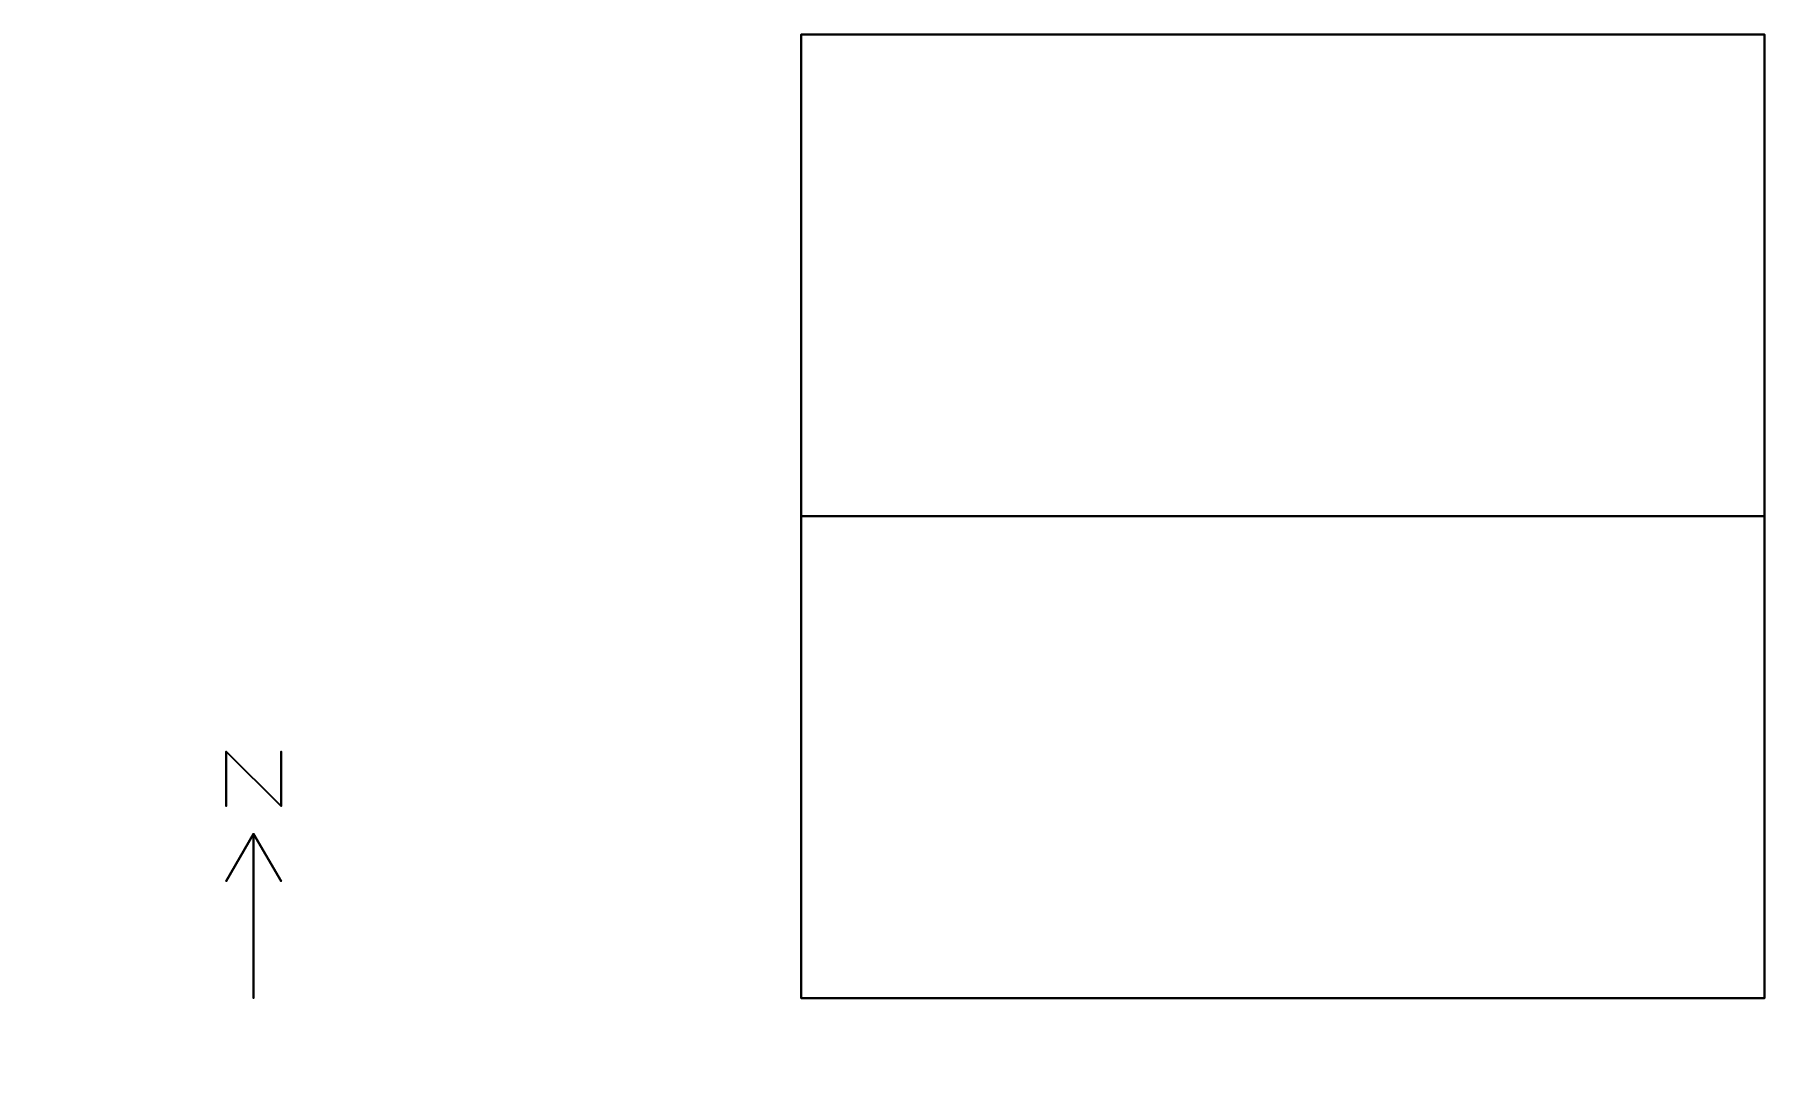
# Model space of a CAD drawing. Header units: metres. Extents: x -14 to 17.6, y -1.1 to 17.6.
import ezdxf

# ---------------------------------------------------------------- set-up
doc = ezdxf.new("R2010")
doc.units = ezdxf.units.M

msp = doc.modelspace()

# ---------------------------------------------------------------- linework, layer by layer
at = {"layer": '1', "color": 3}
for points in [[(-10.5, 4.5, 0.1), (-10.5, 4.5), (-10.5, 3.5), (-10.5, 3.5, 0.1)], [(-10.5, 4.5, 0.1), (-10.5, 4.5), (-9.5, 3.5), (-9.5, 3.5, 0.1)], [(-9.5, 4.5, 0.1), (-9.5, 4.5), (-9.5, 3.5), (-9.5, 3.5, 0.1)], [(-10, 3, 0.1), (-10, 3), (-10.5, 2.13397), (-10.5, 2.13397, 0.1)], [(-10, 3, 0.1), (-10, 3), (-10, 0), (-10, 0, 0.1)], [(-10, 3, 0.1), (-10, 3), (-9.5, 2.13397), (-9.5, 2.13397, 0.1)]]:
    msp.add_3dface(points, dxfattribs=at)
at = {"layer": 'BASE-1', "color": 43}
for points in [[(0, 17.58891), (17.58891, 17.58891), (17.58891, 17.58891, -2.4384), (0, 17.58891, -2.4384)], [(0, 0), (0, 17.58891), (0, 17.58891, -2.4384), (0, 0, -2.4384)], [(17.58891, 17.58891), (17.58891, 0), (17.58891, 0, -2.4384), (17.58891, 17.58891, -2.4384)], [(17.58891, 0), (0, 0), (0, 0, -2.4384), (17.58891, 0, -2.4384)]]:
    msp.add_3dface(points, dxfattribs=at)
at = {"layer": 'BASE-1', "color": 8}
msp.add_3dface([(0, 0, -2.4384), (0, 17.58891, -2.4384), (17.58891, 17.58891, -2.4384), (17.58891, 0, -2.4384)], dxfattribs=at)
at = {"layer": 'BASE-1', "color": 15}
for points in [[(0, 17.58891), (0, 8.79446), (17.58891, 8.79446), (17.58891, 17.58891)], [(0, 8.79446), (0, 0), (17.58891, 0), (17.58891, 8.79446)]]:
    msp.add_3dface(points, dxfattribs=at)
at = {"layer": 'ZNF1', "color": 43}
for points in [[(17.58891, 17.58891, 3.3528), (17.58891, 17.58891), (0, 17.58891), (0, 17.58891, 3.3528)], [(0, 17.58891, 3.3528), (0, 17.58891), (0, 8.79446), (0, 8.79446, 3.3528)], [(17.58891, 8.79446, 3.3528), (17.58891, 8.79446), (17.58891, 17.58891), (17.58891, 17.58891, 3.3528)], [(17.58891, 8.79446, 3.3528), (0, 8.79446, 3.3528), (0, 8.79446), (17.58891, 8.79446)]]:
    msp.add_3dface(points, dxfattribs=at)
at = {"layer": 'ZNF1', "color": 8}
msp.add_3dface([(0, 8.79446), (0, 17.58891), (17.58891, 17.58891), (17.58891, 8.79446)], dxfattribs=at)
at = {"layer": 'ZNF1', "color": 15}
msp.add_3dface([(0, 17.58891, 3.3528), (0, 8.79446, 3.3528), (17.58891, 8.79446, 3.3528), (17.58891, 17.58891, 3.3528)], dxfattribs=at)
at = {"layer": 'ZNF1', "color": 143}
for points in [[(0, 17.58, 2.671), (0, 17.58, 2.01), (0, 8.8, 2.01), (0, 8.8, 2.671)], [(17.58, 17.58891, 2.671), (17.58, 17.58891, 2.01), (0.01, 17.58891, 2.01), (0.01, 17.58891, 2.671)], [(17.58891, 8.8, 2.671), (17.58891, 8.8, 2.01), (17.58891, 17.58, 2.01), (17.58891, 17.58, 2.671)]]:
    msp.add_3dface(points, dxfattribs=at)
at = {"layer": 'ZNF2', "color": 43}
for points in [[(17.58891, 17.58891, 6.7056), (17.58891, 17.58891, 3.3528), (0, 17.58891, 3.3528), (0, 17.58891, 6.7056)], [(0, 17.58891, 6.7056), (0, 17.58891, 3.3528), (0, 8.79446, 3.3528), (0, 8.79446, 6.7056)], [(17.58891, 8.79446, 6.7056), (17.58891, 8.79446, 3.3528), (17.58891, 17.58891, 3.3528), (17.58891, 17.58891, 6.7056)], [(17.58891, 8.79446, 6.7056), (0, 8.79446, 6.7056), (0, 8.79446, 3.3528), (17.58891, 8.79446, 3.3528)]]:
    msp.add_3dface(points, dxfattribs=at)
at = {"layer": 'ZNF2', "color": 8}
msp.add_3dface([(0, 8.79446, 3.3528), (0, 17.58891, 3.3528), (17.58891, 17.58891, 3.3528), (17.58891, 8.79446, 3.3528)], dxfattribs=at)
at = {"layer": 'ZNF2', "color": 15}
msp.add_3dface([(0, 17.58891, 6.7056), (0, 8.79446, 6.7056), (17.58891, 8.79446, 6.7056), (17.58891, 17.58891, 6.7056)], dxfattribs=at)
at = {"layer": 'ZNF2', "color": 143}
for points in [[(0, 17.58, 6.031), (0, 17.58, 5.36), (0, 8.9, 5.36), (0, 8.9, 6.031)], [(17.58, 17.58891, 6.031), (17.58, 17.58891, 5.36), (0.01, 17.58891, 5.36), (0.01, 17.58891, 6.031)], [(17.58891, 8.9, 6.031), (17.58891, 8.9, 5.36), (17.58891, 17.58, 5.36), (17.58891, 17.58, 6.031)]]:
    msp.add_3dface(points, dxfattribs=at)
at = {"layer": 'ZSF1', "color": 43}
for points in [[(0, 8.79446, 3.3528), (0, 8.79446), (0, 0), (0, 0, 3.3528)], [(17.58891, 8.79446), (0, 8.79446), (0, 8.79446, 3.3528), (17.58891, 8.79446, 3.3528)], [(17.58891, 0, 3.3528), (17.58891, 0), (17.58891, 8.79446), (17.58891, 8.79446, 3.3528)], [(0, 0, 3.3528), (0, 0), (17.58891, 0), (17.58891, 0, 3.3528)]]:
    msp.add_3dface(points, dxfattribs=at)
at = {"layer": 'ZSF1', "color": 8}
msp.add_3dface([(0, 0), (0, 8.79446), (17.58891, 8.79446), (17.58891, 0)], dxfattribs=at)
at = {"layer": 'ZSF1', "color": 15}
msp.add_3dface([(0, 8.79446, 3.3528), (0, 0, 3.3528), (17.58891, 0, 3.3528), (17.58891, 8.79446, 3.3528)], dxfattribs=at)
at = {"layer": 'ZSF1', "color": 143}
for points in [[(0, 8.79, 2.671), (0, 8.79, 2.01), (0, 0.01, 2.01), (0, 0.01, 2.671)], [(17.58891, 0.01, 2.671), (17.58891, 0.01, 2.01), (17.58891, 8.79, 2.01), (17.58891, 8.794, 2.671)], [(0.01, 0, 2.671), (0.01, 0, 2.01), (17.58, 0, 2.01), (17.58, 0, 2.671)]]:
    msp.add_3dface(points, dxfattribs=at)
at = {"layer": 'ZSF2', "color": 43}
for points in [[(0, 8.79446, 6.7056), (0, 8.79446, 3.3528), (0, 0, 3.3528), (0, 0, 6.7056)], [(17.58891, 8.79446, 3.3528), (0, 8.79446, 3.3528), (0, 8.79446, 6.7056), (17.58891, 8.79446, 6.7056)], [(17.58891, 0, 6.7056), (17.58891, 0, 3.3528), (17.58891, 8.79446, 3.3528), (17.58891, 8.79446, 6.7056)], [(0, 0, 6.7056), (0, 0, 3.3528), (17.58891, 0, 3.3528), (17.58891, 0, 6.7056)]]:
    msp.add_3dface(points, dxfattribs=at)
at = {"layer": 'ZSF2', "color": 8}
msp.add_3dface([(0, 0, 3.3528), (0, 8.79446, 3.3528), (17.58891, 8.79446, 3.3528), (17.58891, 0, 3.3528)], dxfattribs=at)
at = {"layer": 'ZSF2', "color": 15}
msp.add_3dface([(0, 8.79446, 6.7056), (0, 0, 6.7056), (17.58891, 0, 6.7056), (17.58891, 8.79446, 6.7056)], dxfattribs=at)
at = {"layer": 'ZSF2', "color": 143}
for points in [[(0, 8.79, 6.031), (0, 8.79, 5.36), (0, 0.01, 5.36), (0, 0.01, 6.031)], [(17.58891, 0.01, 6.031), (17.58891, 0.01, 5.36), (17.58891, 8.79, 5.36), (17.58891, 8.79, 6.031)], [(0.01, 0, 6.031), (0.01, 0, 5.36), (17.58, 0, 5.36), (17.58, 0, 6.031)]]:
    msp.add_3dface(points, dxfattribs=at)

doc.saveas('drawing.dxf')
